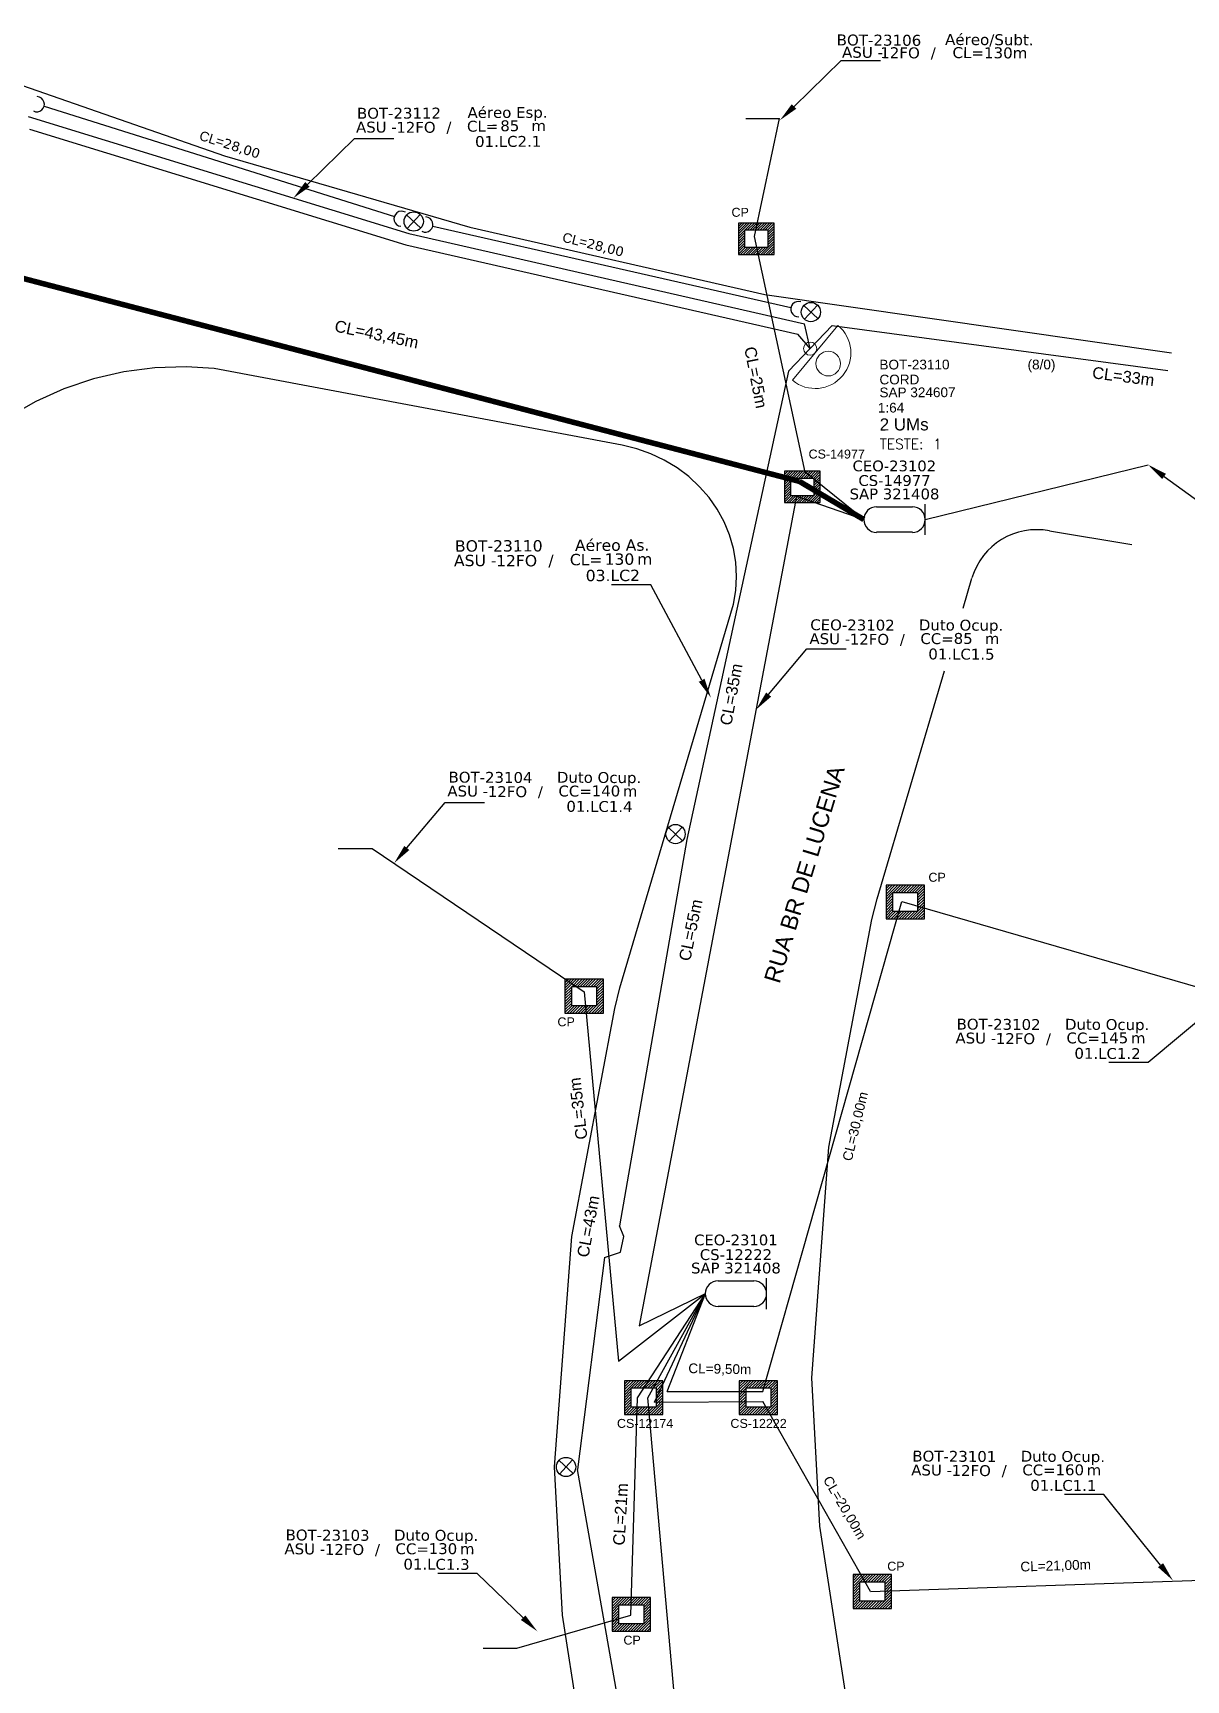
# Model space of a CAD drawing. Extents: x -89 to 1462, y 705 to 1544.
# Drawn here: x 493.4 to 635.9, y 952.3 to 1155.7 of the extents above; entities that cross this region are included whole.
import ezdxf
from ezdxf import colors
from ezdxf.entities.mleader import LeaderData, LeaderLine
from ezdxf.enums import TextEntityAlignment as Align
from ezdxf.math import Vec2, Vec3

# ---------------------------------------------------------------- set-up
doc = ezdxf.new("R2010")
doc.units = 0
for name, color, linetype in [('0 @ 1', 7, 'Continuous'), ('10.1-Caixas Subterrâneas', 5, 'Continuous'), ('20.4-CEOS', 1, 'Continuous'), ('20.5-CEO', 1, 'Continuous'), ('CAP a instalar', 1, 'Continuous'), ('label_cabos', 7, 'Continuous'), ('Legenda', 1, 'Continuous'), ('locais', 7, 'Continuous'), ('QUADRA', 7, 'Continuous')]:
    doc.layers.add(name, color=color, linetype=linetype)
for name, color, linetype, lineweight in [("20.0-LEGENDA DOS CDO'S", 1, 'Continuous', 0), ('20.2-CDO_POSTE', 1, 'Continuous', 5), ('20.6-CORDOALHA_SUPORTE', 7, 'Continuous', 25), ('Segmento Logradouro Texto', 7, 'Continuous', 0)]:
    doc.layers.add(name, color=color, linetype=linetype, lineweight=lineweight)
doc.layers.add('EXTRA', color=50, linetype='Continuous', plot=False)
doc.styles.add('ARIAL', font='arial.ttf')
doc.styles.add('DIGICADE', font='')
doc.styles.add('FTTH', font='arial.ttf')
doc.styles.add('ROMANS', font='romans')
doc.styles.add('siredit', font='verdana.ttf')
doc.styles.get("Standard").update_dxf_attribs({"font": 'arial.ttf'})
doc.styles.get('DIGICADE').set_extended_font_data('Arial')
doc.linetypes.add('FENCELINE1', pattern='A,0.25,-0.1,[133,ltypeshp.shx,S=0.1,R=0,X=-0.1,Y=0],-0.1,1', length=1.45)

# ---------------------------------------------------------------- blocks, each defined once
blk = doc.blocks.new('*X72')
at = {"color": 0, "linetype": 'Continuous'}
for p, q in [((-1.25, 0.34099), (-0.49099, 1.1)), ((-1.25, 0.517767), (-0.667767, 1.1)), ((-1.25, 0.694544), (-0.844544, 1.1)), ((-1.25, 0.87132), (-1.02132, 1.1)), ((-1.25, 1.048097), (-1.198097, 1.1)), ((-0.789214, 0.625), (-0.314214, 1.1)), ((-0.612437, 0.625), (-0.137437, 1.1)), ((-0.43566, 0.625), (0.03934, 1.1)), ((-0.258883, 0.625), (0.216117, 1.1)), ((-0.082107, 0.625), (0.392893, 1.1)), ((0.09467, 0.625), (0.56967, 1.1)), ((0.271447, 0.625), (0.746447, 1.1)), ((0.448223, 0.625), (0.923223, 1.1)), ((0.625, 0.625), (1.1, 1.1)), ((0.801777, 0.625), (1.25, 1.073223)), ((-1.25, 0.164214), (-0.8035, 0.610714)), ((-1.25, -0.012563), (-0.8035, 0.433937)), ((-1.25, -0.18934), (-0.8035, 0.25716)), ((-1.25, -0.366117), (-0.8035, 0.080383)), ((0.8035, 0.449947), (1.25, 0.896447)), ((0.8035, 0.27317), (1.25, 0.71967)), ((0.8035, 0.096393), (1.25, 0.542893)), ((0.8035, -0.080383), (1.25, 0.366117)), ((0.8035, -0.25716), (1.25, 0.18934)), ((0.8035, -0.433937), (1.25, 0.012563)), ((-1.25, -0.542893), (-0.8035, -0.096393)), ((-1.25, -0.71967), (-0.8035, -0.27317)), ((-1.25, -0.896447), (-0.8035, -0.449947)), ((-1.25, -1.073223), (-0.801777, -0.625)), ((-1.1, -1.1), (-0.625, -0.625)), ((-0.923223, -1.1), (-0.448223, -0.625)), ((-0.746447, -1.1), (-0.271447, -0.625)), ((-0.56967, -1.1), (-0.09467, -0.625)), ((-0.392893, -1.1), (0.082107, -0.625)), ((-0.216117, -1.1), (0.258883, -0.625)), ((-0.03934, -1.1), (0.43566, -0.625)), ((0.137437, -1.1), (0.612437, -0.625)), ((0.314214, -1.1), (0.789214, -0.625)), ((0.49099, -1.1), (1.25, -0.34099)), ((0.667767, -1.1), (1.25, -0.517767)), ((0.8035, -0.610714), (1.25, -0.164214)), ((0.844544, -1.1), (1.25, -0.694544)), ((1.02132, -1.1), (1.25, -0.87132)), ((1.198097, -1.1), (1.25, -1.048097))]:
    blk.add_line(p, q, dxfattribs=at)
blk = doc.blocks.new('MANHOLE_MQ')
at = {"color": 0, "linetype": 'Continuous'}
for p, q in [((0.00000623, 0.00000569), (-0.00000627, 0.00000569)), ((-0.00000627, 0.00000569), (-0.00000627, -0.00000531)), ((0.00000623, -0.00000531), (0.00000623, 0.00000569)), ((-0.00000404, 0.00000331), (0.00000399, 0.00000331)), ((-0.00000404, -0.00000294), (-0.00000404, 0.00000331)), ((0.00000399, 0.00000331), (0.00000399, -0.00000294)), ((-0.00000627, -0.00000531), (0.00000623, -0.00000531)), ((0.00000399, -0.00000294), (-0.00000404, -0.00000294)), ((0.00000399, -0.00000294), (0.00000399, -0.00000294))]:
    blk.add_line(p, q, dxfattribs=at)
at = {"color": 0, "linetype": 'Continuous', "xscale": 5e-06, "yscale": 5e-06, "zscale": 1e-05}
blk.add_blockref('*X72', (-0.00000002, 0.00000019), dxfattribs=at)
blk = doc.blocks.new('*U101')
at = {"color": 0}
blk.add_line((2.145, -0.582), (-2.104, -0.684), dxfattribs=at)
for centre, radius in [((-0.004, 0.376), 0.733), ((0.03, -1.026), 0.393)]:
    blk.add_circle(centre, radius, dxfattribs=at)
blk.add_arc((0.02, -0.633), 2.125, 1.37817, 181.37817, dxfattribs=at)
blk = doc.blocks.new('Inst CDOE-8 CAIXA DIST OPT CDOE 48F_8D C_SPL OPTAP')
at = {"layer": "20.0-LEGENDA DOS CDO'S", "color": 0}
for tag, p, style, flags in [('ID_ATIVIDADE', (0.12, 6.47), 'ARIAL', 3), ('FATOR', (7.92, 6.47), 'ARIAL', 1), ('QTDE', (0.23, -0.97), 'DIGICADE', 3)]:
    blk.add_attdef(tag, p, '', height=0.8, rotation=0.118, dxfattribs=dict(at, style=style, flags=flags))
at = {"layer": "20.0-LEGENDA DOS CDO'S", "color": 0, "style": 'ARIAL'}
for tag, p, height in [('FID', (0.12, 5.25), 0.8), ('CORDOALHA', (0.12, 4.02), 0.8), ('SAP', (0.12, 2.96), 0.8), ('1:XX', (-0.01, 1.7), 0.8), ('UMS', (0.14, 0.22), 1)]:
    blk.add_attdef(tag, p, '', height=height, rotation=0.118, dxfattribs=at)
blk.add_attdef('FIBRAS_UTILIZADAS', text='', height=0.8, rotation=0.118, dxfattribs=at).set_placement((13.48, 5.26), align=Align.CENTER)
blk = doc.blocks.new('Teste  FTTH')
at = {"color": 0, "lineweight": 0, "style": 'ROMANS'}
for tag, p in [('TESTE', (-2.302, -0.29)), ('QTDE', (0.212, -0.29))]:
    blk.add_attdef(tag, p, '', height=0.48, dxfattribs=at)
for tag, p, flags in [('FID', (-2.227, -1.253), 1), ('FATOR', (-2.227, -2.028), 3), ('ID_ATIVIDADE', (-2.227, -2.716), 3)]:
    blk.add_attdef(tag, p, '', height=0.48, dxfattribs=dict(at, flags=flags))
blk = doc.blocks.new('Inst CORD BENZINAL 4.55MM 3F (sem recursos)')
at = {"layer": '20.6-CORDOALHA_SUPORTE', "color": 0, "lineweight": 0, "style": 'ROMANS'}
blk.add_attdef('LANCE', text='', height=1, dxfattribs=at).set_placement((-0.54, -2.21), align=Align.RIGHT)
at = {"layer": '20.6-CORDOALHA_SUPORTE', "color": 0, "style": 'siredit'}
blk.add_attdef('QTDE', (-0.54, -2.21), '', height=1, rotation=359.69, dxfattribs=at)
at = {"layer": '20.6-CORDOALHA_SUPORTE', "color": 0, "lineweight": 0, "style": 'ROMANS'}
for tag, p, flags in [('FATOR', (-5.2, -4.44), 3), ('ID_ATIVIDADE', (-5.2, -6.67), 3), ('FID', (-5.2, -8.9), 1)]:
    blk.add_attdef(tag, p, '', height=1, dxfattribs=dict(at, flags=flags))
blk = doc.blocks.new('Inst CB DT OCUP CFOA-SM-ASU-120-S-12')
at = {"layer": 'label_cabos', "color": 0, "style": 'siredit'}
for tag, flags, p in [('ID_ATIVIDADE', 3, (1.31, 2.67)), ('FATOR', 1, (11.56, 2.55))]:
    blk.add_attdef(tag, text='', height=1, rotation=359.69, dxfattribs=dict(at, flags=flags)).set_placement(p, align=Align.MIDDLE_CENTER)
for tag, p in [('DESTINO_CABO', (3.13, 1.26)), ('TIPO_CABO', (13.11, 1.24)), ('TIPO_CABO', (1.26, 0)), ('CABO', (4.69, -0.05)), ('/', (7.71, -0.05)), ('LANCE', (10.91, 0)), ('UND', (15.96, 0)), ('FID', (13.15, -1.41))]:
    blk.add_attdef(tag, text='', height=1, rotation=359.69, dxfattribs=at).set_placement(p, align=Align.MIDDLE_CENTER)
blk.add_attdef('QTDE', (12.43, -0.47), '', height=1, rotation=359.69, dxfattribs=at)
blk = doc.blocks.new('LEGENDA DOS CABOS')
at = {"layer": 'EXTRA', "color": 0, "style": 'siredit'}
for tag, p in [('ID', (4.6, 0.97)), ('XX', (9.03, 0.97))]:
    blk.add_attdef(tag, text='', height=0.48, rotation=359.69, dxfattribs=at).set_placement(p, align=Align.MIDDLE_CENTER)
at = {"layer": 'Legenda', "color": 0, "style": 'siredit'}
for tag, p in [('TIPO_CABO', (1.31, 0)), ('CABO', (4.69, -0.05)), ('/', (6.81, -0.05)), ('METROS', (10.03, -0.05))]:
    blk.add_attdef(tag, text='', height=0.8, rotation=359.69, dxfattribs=at).set_placement(p, align=Align.MIDDLE_CENTER)
blk = doc.blocks.new('Inst CB ESP CFOA-SM-ASU-120-S-12')
at = {"layer": 'label_cabos', "color": 0, "style": 'siredit'}
for tag, flags, p in [('ID_ATIVIDADE', 3, (1.31, 2.67)), ('FATOR', 1, (11.56, 2.55))]:
    blk.add_attdef(tag, text='', height=1, rotation=359.69, dxfattribs=dict(at, flags=flags)).set_placement(p, align=Align.MIDDLE_CENTER)
for tag, p in [('DESTINO_CABO', (3.13, 1.26)), ('TIPO_CABO', (13.11, 1.24)), ('TIPO_CABO', (1.26, 0)), ('CABO', (4.69, -0.05)), ('/', (7.71, -0.05)), ('LANCE', (10.81, 0)), ('UND', (15.96, 0)), ('FID', (13.15, -1.41))]:
    blk.add_attdef(tag, text='', height=1, rotation=359.69, dxfattribs=at).set_placement(p, align=Align.MIDDLE_CENTER)
blk.add_attdef('QTDE', (12.43, -0.47), '', height=1, rotation=359.69, dxfattribs=at)
blk = doc.blocks.new('Inst CB AS CFOA-SM-ASU-120-S-12')
at = {"layer": 'label_cabos', "color": 0, "style": 'siredit'}
for tag, flags, p in [('ID_ATIVIDADE', 3, (1.31, 2.67)), ('FATOR', 1, (11.56, 2.55))]:
    blk.add_attdef(tag, text='', height=1, rotation=359.69, dxfattribs=dict(at, flags=flags)).set_placement(p, align=Align.MIDDLE_CENTER)
for tag, p in [('DESTINO_CABO', (3.13, 1.26)), ('TIPO_CABO', (13.11, 1.24)), ('TIPO_CABO', (1.26, 0)), ('CABO', (4.69, -0.05)), ('/', (7.71, -0.05)), ('LANCE', (10.81, 0)), ('UND', (15.96, 0)), ('FID', (13.15, -1.41))]:
    blk.add_attdef(tag, text='', height=1, rotation=359.69, dxfattribs=at).set_placement(p, align=Align.MIDDLE_CENTER)
blk.add_attdef('QTDE', (12.43, -0.47), '', height=1, rotation=359.69, dxfattribs=at)

msp = doc.modelspace()

# ---------------------------------------------------------------- linework, layer by layer
at = {"layer": '20.5-CEO', "color": 5}
for p, q in [((597.64, 1097.21), (602.06, 1097.21)), ((602.06, 1094.06), (597.64, 1094.06))]:
    msp.add_line(p, q, dxfattribs=at)
at = {"layer": '20.5-CEO', "color": 7}
for p, q in [((578.05, 1001.59), (582.47, 1001.59)), ((582.47, 998.44), (578.05, 998.44))]:
    msp.add_line(p, q, dxfattribs=at)
at = {"layer": '20.5-CEO', "color": 5}
msp.add_lwpolyline([(603.64, 1093.73), (603.64, 1097.53)], dxfattribs=at)
at = {"layer": '20.5-CEO', "color": 7}
msp.add_lwpolyline([(584.05, 998.11), (584.05, 1001.91)], dxfattribs=at)
at = {"layer": '20.5-CEO', "color": 5}
for centre, start, end in [((597.64, 1095.63), 90, 270), ((602.06, 1095.63), 270, 90)]:
    msp.add_arc(centre, 1.58, start, end, dxfattribs=at)
at = {"layer": '20.5-CEO', "color": 7}
for centre, start, end in [((578.05, 1000.01), 90, 270), ((582.47, 1000.01), 270, 90)]:
    msp.add_arc(centre, 1.58, start, end, dxfattribs=at)
at = {"layer": '20.6-CORDOALHA_SUPORTE'}
for points in [[(493.46, 1146.1, 1.231752), (493.94, 1147.87)], [(539.42, 1133.6, 1.231752), (538.84, 1131.86)], [(541.46, 1131.24, 1.231752), (541.95, 1133.01)], [(588.28, 1122.51, 1.231752), (588.03, 1120.69)]]:
    msp.add_lwpolyline(points, format="xyb", dxfattribs=at)
for points in [[(494.8, 1146.69), (538.06, 1133.08)], [(542.81, 1131.87), (587.05, 1121.83)]]:
    msp.add_lwpolyline(points, dxfattribs=at)
at = {"layer": 'CAP a instalar', "color": 7, "ltscale": 5}
for points in [[(492.81, 1145.4), (539.84, 1130.95), (588.74, 1119.8)], [(492.98, 1143.84), (539.47, 1129.56), (587.9, 1118.52)], [(581.5, 1145.16), (585.66, 1145.17)], [(582.54, 1130.58), (585.66, 1145.17)], [(588.81, 1101.5), (582.54, 1130.58)], [(589.43, 1116.74), (588.74, 1119.8)], [(589.43, 1116.74), (592.15, 1119.6), (633.61, 1114.06)], [(589.43, 1116.74), (587.9, 1118.52)], [(589.43, 1116.74), (586.77, 1113.96)], [(586.77, 1113.96), (574.2, 1056.13)], [(596.06, 1095.63), (588.81, 1101.5)], [(603.64, 1095.63), (631.19, 1102.39)], [(587.73, 1098.5), (568.31, 996.03)], [(587.73, 1098.5), (596.06, 1095.63)], [(574.2, 1056.13), (565.89, 1008.4)], [(531.13, 1055), (535.3, 1055)], [(535.3, 1055), (561.52, 1037.31)], [(583.57, 987.93), (600.77, 1048.44), (666.34, 1029.47)], [(561.52, 1037.31), (565.74, 991.67)], [(564.04, 1004.46), (566.01, 1005.14), (566.43, 1007.09), (566.43, 1007.09), (565.89, 1008.4), (565.89, 1008.4), (565.89, 1008.4)], [(564.04, 1004.46), (560.7, 978.27)], [(565.74, 991.67), (576.48, 1000.01)], [(568.09, 987.16), (576.48, 1000.01)], [(568.31, 996.03), (576.48, 1000.01)], [(569.39, 987.15), (576.48, 1000.01)], [(570.18, 986.61), (576.48, 1000.01)], [(571.75, 987.93), (576.48, 1000.01)], [(567.29, 960.31), (568.09, 987.16)], [(617.03, 830.68), (589.67, 901.27), (573.23, 943.71), (569.39, 987.15)], [(571.75, 987.93), (583.57, 987.93)], [(570.18, 986.61), (583.57, 986.68)], [(596.88, 963.21), (583.57, 986.68)], [(572.25, 912.59), (560.7, 978.27)], [(596.88, 963.21), (637.76, 964.62)], [(553.2, 956.23), (567.29, 960.31)], [(549.04, 956.23), (553.2, 956.23)]]:
    msp.add_lwpolyline(points, dxfattribs=at)
at = {"layer": 'CAP a instalar', "linetype": 'FENCELINE1', "ltscale": 7, "const_width": 0.687}
msp.add_lwpolyline([(483.96, 1127.57), (588.09, 1100.35)], dxfattribs=at)
at = {"layer": 'CAP a instalar', "ltscale": 5, "const_width": 0.687}
msp.add_lwpolyline([(596.06, 1095.63), (588.09, 1100.35)], dxfattribs=at)
at = {"layer": 'locais', "color": 1}
for p, q in [((541.26, 1133.33), (539.63, 1131.58)), ((539.57, 1133.27), (541.32, 1131.64)), ((588.65, 1122.08), (590.39, 1120.45)), ((590.34, 1122.13), (588.71, 1120.39)), ((571.93, 1057.59), (573.67, 1055.96)), ((573.62, 1057.65), (571.99, 1055.91)), ((558.4, 979.42), (560.14, 977.79)), ((560.08, 979.48), (558.45, 977.73))]:
    msp.add_line(p, q, dxfattribs=at)
for centre in [(540.45, 1132.45), (589.52, 1121.26), (572.8, 1056.78), (559.27, 978.6)]:
    msp.add_circle(centre, 1.19, dxfattribs=at)
at = {"layer": 'QUADRA', "color": 4}
for p, q in [((489.22, 1150.22), (517.09, 1140.55)), ((517.09, 1140.55), (547.38, 1131.74)), ((547.38, 1131.74), (583.84, 1123.44)), ((583.84, 1123.44), (634.06, 1116.24)), ((500.88, 1113.01), (497.24, 1111.77)), ((504.65, 1113.86), (500.88, 1113.01)), ((508.48, 1114.37), (504.65, 1113.86)), ((512.35, 1114.48), (508.48, 1114.37)), ((515.81, 1114.28), (512.35, 1114.48)), ((566.2, 1104.83), (515.81, 1114.28)), ((497.24, 1111.77), (493.75, 1110.2)), ((493.75, 1110.2), (490.45, 1108.31)), ((568.01, 1104.37), (566.2, 1104.83)), ((569.75, 1103.75), (568.01, 1104.37)), ((571.41, 1102.97), (569.75, 1103.75)), ((572.99, 1102.02), (571.41, 1102.97)), ((574.44, 1100.93), (572.99, 1102.02)), ((575.75, 1099.69), (574.44, 1100.93)), ((576.94, 1098.34), (575.75, 1099.69)), ((577.95, 1096.9), (576.94, 1098.34)), ((578.79, 1095.35), (577.95, 1096.9)), ((579.46, 1093.73), (578.79, 1095.35)), ((579.94, 1092.06), (579.46, 1093.73)), ((618.99, 1094.23), (629.15, 1092.55)), ((580.24, 1090.36), (579.94, 1092.06)), ((580.23, 1086.88), (580.33, 1088.61)), ((580.33, 1088.61), (580.24, 1090.36)), ((579.94, 1085.18), (580.23, 1086.88)), ((608.32, 1084.67), (609.42, 1088.41)), ((565.92, 1037.79), (579.94, 1085.18)), ((597.71, 1048.79), (606.04, 1076.96)), ((597.06, 1046.23), (597.71, 1048.79)), ((591.75, 1018.1), (597.06, 1046.23)), ((565.28, 1035.23), (565.92, 1037.79)), ((559.97, 1007.09), (565.28, 1035.23)), ((589.65, 989.6), (591.75, 1018.1)), ((557.86, 978.6), (559.97, 1007.09)), ((590.61, 971.3), (589.65, 989.6)), ((558.82, 960.29), (557.86, 978.6)), ((594.17, 948.33), (590.61, 971.3)), ((562.39, 937.33), (558.82, 960.29))]:
    msp.add_line(p, q, dxfattribs=at)
msp.add_lwpolyline([(435.44, 1080.93), (442.49, 1122.12), (443.46, 1125.83), (444.84, 1129.41), (448.76, 1136.1), (454.11, 1141.89), (460.65, 1146.51), (468.08, 1149.78), (476.05, 1151.47), (482.7, 1151.49), (485.99, 1151.01), (489.22, 1150.22), (517.09, 1140.55), (547.38, 1131.74), (583.84, 1123.44), (634.06, 1116.24)], dxfattribs=at)
msp.add_arc((617.41, 1086.05), 8.33, 79.0596, 163.5237, dxfattribs=at)

# ---------------------------------------------------------------- block references
at = {"layer": '10.1-Caixas Subterrâneas', "color": 30}
for p, xscale, yscale, zscale, rotation in [((582.77, 1130.38), 351590.4827100346, 351590.4827100346, 351590.4827100346, 180.0000000000622), ((588.46, 1099.73), 351590.4827100346, 351590.4827100346, 351590.4827100346, 180.000000000062), ((601.17, 1048.46), 380332.8611505714, 380332.8611505714, 380332.8611505714, 180.0000000000622), ((561.5, 1036.84), 380332.8611505714, 380332.8611505714, 380332.8611505714, 180.0000000000622), ((568.85, 987.24), 380332.8611505714, 380332.8611505714, 380332.8611505714, 180.0000000000622), ((583.03, 987.24), 380332.8611505714, 380332.8611505714, 380332.8611505714, 180.0000000000622), ((597.1, 963.28), 380332.8611505714, 380332.8611505714, 380332.8611505714, 180.0000000000621), ((567.33, 960.47), 380332.8611505714, 380332.8611505714, 380332.8611505714, 180.0000000000621)]:
    msp.add_blockref('MANHOLE_MQ', p, dxfattribs=dict(at, xscale=xscale, yscale=yscale, zscale=zscale, rotation=rotation))
at = {"layer": "20.0-LEGENDA DOS CDO'S", "color": 7, "lineweight": 0, "xscale": 1.498649755499567, "yscale": 1.498649755499567, "zscale": 1.498649755499567}
msp.add_blockref('Inst CDOE-8 CAIXA DIST OPT CDOE 48F_8D C_SPL OPTAP', (597.81, 1106.3), dxfattribs=at).add_auto_attribs({'FID': 'BOT-23110', 'CORDOALHA': 'CORD', 'SAP': 'SAP 324607', '1:XX': '1:64', 'UMS': '2 UMs', 'FIBRAS_UTILIZADAS': '(8/0)'})
at = {"layer": "20.0-LEGENDA DOS CDO'S", "color": 7, "lineweight": 0, "xscale": 2.623386397001993, "yscale": 2.623386397001992, "zscale": 2.623386397001992, "rotation": 3.12679767405859e-05}
msp.add_blockref('Teste  FTTH', (604.07, 1105.09), dxfattribs=at).add_auto_attribs({'TESTE': 'TESTE:', 'QTDE': '1'})
at = {"layer": '20.2-CDO_POSTE', "color": 7, "xscale": -2.072470324889145, "yscale": 2.072470324889145, "zscale": 2.072470324889145, "rotation": 231.7936234479224}
msp.add_blockref('*U101', (591.06, 1115.38), dxfattribs=at)
at = {"layer": '20.6-CORDOALHA_SUPORTE', "color": 0, "lineweight": 0}
ref = msp.add_blockref('Inst CORD BENZINAL 4.55MM 3F (sem recursos)', (514.73, 1144.98), dxfattribs=dict(at, xscale=1.187356027808511, yscale=1.187356027808511, zscale=1.187356027808511, rotation=342.5029395004917))
ref.add_attrib('QTDE', '28,00', (516.8, 1141.63), dxfattribs={"color": 0, "height": 1.187, "rotation": 342.1929, "style": 'siredit'})
ref.add_attrib('LANCE', 'CL=', dxfattribs={"color": 0, "lineweight": 0, "height": 1.187, "rotation": 342.5029, "style": 'ARIAL'}).set_placement((516.8, 1141.63), align=Align.RIGHT)
at = {"layer": 'label_cabos', "color": 0, "lineweight": 0}
ref = msp.add_blockref('LEGENDA DOS CABOS', (592.18, 1152.64), dxfattribs=dict(at, xscale=1.35498961009677, yscale=1.35498961009677, zscale=1.35498961009677))
ref.add_attrib('ID', 'BOT-23106', dxfattribs={"color": 0, "height": 1.355, "rotation": 359.69, "style": 'siredit'}).set_placement((597.93, 1154.85), align=Align.MIDDLE_CENTER)
ref.add_attrib('CABO', '12FO', dxfattribs={"color": 0, "height": 1.355, "rotation": 359.69, "style": 'siredit'}).set_placement((600.53, 1153.29), align=Align.MIDDLE_CENTER)
ref.add_attrib('METROS', 'CL=130m', dxfattribs={"color": 0, "height": 1.355, "rotation": 359.69, "style": 'siredit'}).set_placement((611.64, 1153.29), align=Align.MIDDLE_CENTER)
ref.add_attrib('XX', 'Aéreo/Subt.', dxfattribs={"color": 0, "height": 1.355, "rotation": 359.69, "style": 'siredit'}).set_placement((611.57, 1154.91), align=Align.MIDDLE_CENTER)
ref.add_attrib('/', '/', dxfattribs={"color": 0, "height": 1.35, "rotation": 359.69, "style": 'siredit'}).set_placement((604.64, 1153.29), align=Align.MIDDLE_CENTER)
ref.add_attrib('TIPO_CABO', 'ASU -', dxfattribs={"color": 0, "height": 1.355, "rotation": 359.69, "style": 'siredit'}).set_placement((595.9, 1153.35), align=Align.MIDDLE_CENTER)
at = {"layer": 'label_cabos'}
ref = msp.add_blockref('Inst CB ESP CFOA-SM-ASU-120-S-12', (534.43, 1144.1), dxfattribs=dict(at, xscale=1.344317315532111, yscale=1.344317315532112, zscale=1.344317315532112, rotation=0.4634636605451))
ref.add_attrib('DESTINO_CABO', 'BOT-23112', dxfattribs={"color": 0, "height": 1.344, "rotation": 0.1535, "style": 'siredit'}).set_placement((538.63, 1145.83), align=Align.MIDDLE_CENTER)
ref.add_attrib('TIPO_CABO', 'Aéreo Esp.', dxfattribs={"color": 0, "height": 1.344, "rotation": 0.1535, "style": 'siredit'}).set_placement((552.04, 1145.92), align=Align.MIDDLE_CENTER)
ref.add_attrib('CABO', '12FO', dxfattribs={"color": 0, "height": 1.344, "rotation": 0.1535, "style": 'siredit'}).set_placement((540.73, 1144.08), align=Align.MIDDLE_CENTER)
ref.add_attrib('/', '/', dxfattribs={"color": 0, "height": 1.34, "rotation": 0.1535, "style": 'siredit'}).set_placement((544.8, 1144.11), align=Align.MIDDLE_CENTER)
ref.add_attrib('TIPO_CABO', 'ASU - ', dxfattribs={"color": 0, "height": 1.344, "rotation": 0.1535, "style": 'siredit'}).set_placement((536.13, 1144.11), align=Align.MIDDLE_CENTER)
ref.add_attrib('FID', '01.LC2.1', dxfattribs={"color": 0, "height": 1.344, "rotation": 0.1535, "style": 'siredit'}).set_placement((552.12, 1142.34), align=Align.MIDDLE_CENTER)
ref.add_attrib('LANCE', 'CL=', dxfattribs={"color": 0, "height": 1.344, "rotation": 0.1535, "style": 'siredit'}).set_placement((548.96, 1144.22), align=Align.MIDDLE_CENTER)
ref.add_attrib('QTDE', '85', (551.15, 1143.6), dxfattribs={"color": 0, "height": 1.344, "rotation": 0.1535, "style": 'siredit'})
ref.add_attrib('UND', 'm', dxfattribs={"color": 0, "height": 1.34, "rotation": 0.1535, "style": 'siredit'}).set_placement((555.89, 1144.28), align=Align.MIDDLE_CENTER)
ref = msp.add_blockref('Inst CB AS CFOA-SM-ASU-120-S-12', (546.58, 1090.57), dxfattribs=dict(at, xscale=1.403461320004199, yscale=1.403461320004199, zscale=1.403461320004199, rotation=0.4634636605451001))
ref.add_attrib('DESTINO_CABO', 'BOT-23110', dxfattribs={"color": 0, "height": 1.403, "rotation": 0.1535, "style": 'siredit'}).set_placement((550.96, 1092.38), align=Align.MIDDLE_CENTER)
ref.add_attrib('TIPO_CABO', 'Aéreo As.', dxfattribs={"color": 0, "height": 1.403, "rotation": 0.1535, "style": 'siredit'}).set_placement((564.97, 1092.47), align=Align.MIDDLE_CENTER)
ref.add_attrib('CABO', '12FO', dxfattribs={"color": 0, "height": 1.403, "rotation": 0.1535, "style": 'siredit'}).set_placement((553.16, 1090.55), align=Align.MIDDLE_CENTER)
ref.add_attrib('/', '/', dxfattribs={"color": 0, "height": 1.4, "rotation": 0.1535, "style": 'siredit'}).set_placement((557.41, 1090.58), align=Align.MIDDLE_CENTER)
ref.add_attrib('TIPO_CABO', 'ASU - ', dxfattribs={"color": 0, "height": 1.403, "rotation": 0.1535, "style": 'siredit'}).set_placement((548.36, 1090.58), align=Align.MIDDLE_CENTER)
ref.add_attrib('FID', '03.LC2', dxfattribs={"color": 0, "height": 1.403, "rotation": 0.1535, "style": 'siredit'}).set_placement((565.05, 1088.73), align=Align.MIDDLE_CENTER)
ref.add_attrib('LANCE', 'CL=', dxfattribs={"color": 0, "height": 1.403, "rotation": 0.1535, "style": 'siredit'}).set_placement((561.75, 1090.69), align=Align.MIDDLE_CENTER)
ref.add_attrib('QTDE', '130', (564.03, 1090.04), dxfattribs={"color": 0, "height": 1.403, "rotation": 0.1535, "style": 'siredit'})
ref.add_attrib('UND', 'm', dxfattribs={"color": 0, "height": 1.4, "rotation": 0.1535, "style": 'siredit'}).set_placement((568.99, 1090.75), align=Align.MIDDLE_CENTER)
at = {"layer": 'label_cabos', "color": 0, "lineweight": 0}
ref = msp.add_blockref('Inst CB DT OCUP CFOA-SM-ASU-120-S-12', (590.45, 1080.91), dxfattribs=dict(at, xscale=1.344317315532112, yscale=1.344317315532112, zscale=1.344317315532112))
ref.add_attrib('DESTINO_CABO', 'CEO-23102', dxfattribs={"color": 0, "height": 1.344, "rotation": 359.69, "style": 'siredit'}).set_placement((594.66, 1082.61), align=Align.MIDDLE_CENTER)
ref.add_attrib('CABO', '12FO', dxfattribs={"color": 0, "height": 1.344, "rotation": 359.69, "style": 'siredit'}).set_placement((596.75, 1080.84), align=Align.MIDDLE_CENTER)
ref.add_attrib('TIPO_CABO', 'Duto Ocup.', dxfattribs={"color": 0, "height": 1.344, "rotation": 359.69, "style": 'siredit'}).set_placement((608.07, 1082.59), align=Align.MIDDLE_CENTER)
ref.add_attrib('/', '/', dxfattribs={"color": 0, "height": 1.34, "rotation": 359.69, "style": 'siredit'}).set_placement((600.82, 1080.84), align=Align.MIDDLE_CENTER)
ref.add_attrib('TIPO_CABO', 'ASU - ', dxfattribs={"color": 0, "height": 1.344, "rotation": 359.69, "style": 'siredit'}).set_placement((592.15, 1080.91), align=Align.MIDDLE_CENTER)
ref.add_attrib('FID', '01.LC1.5', dxfattribs={"color": 0, "height": 1.344, "rotation": 359.69, "style": 'siredit'}).set_placement((608.12, 1079.01), align=Align.MIDDLE_CENTER)
ref.add_attrib('LANCE', 'CC=', dxfattribs={"color": 0, "height": 1.344, "rotation": 359.69, "style": 'siredit'}).set_placement((605.11, 1080.92), align=Align.MIDDLE_CENTER)
ref.add_attrib('QTDE', '85', (607.16, 1080.28), dxfattribs={"color": 0, "height": 1.344, "rotation": 359.69, "style": 'siredit'})
ref.add_attrib('UND', 'm', dxfattribs={"color": 0, "height": 1.34, "rotation": 359.69, "style": 'siredit'}).set_placement((611.91, 1080.92), align=Align.MIDDLE_CENTER)
ref = msp.add_blockref('Inst CB DT OCUP CFOA-SM-ASU-120-S-12', (545.73, 1062.09), dxfattribs=dict(at, xscale=1.344317315532112, yscale=1.344317315532112, zscale=1.344317315532112))
ref.add_attrib('DESTINO_CABO', 'BOT-23104', dxfattribs={"color": 0, "height": 1.344, "rotation": 359.69, "style": 'siredit'}).set_placement((549.94, 1063.79), align=Align.MIDDLE_CENTER)
ref.add_attrib('CABO', '12FO', dxfattribs={"color": 0, "height": 1.344, "rotation": 359.69, "style": 'siredit'}).set_placement((552.03, 1062.02), align=Align.MIDDLE_CENTER)
ref.add_attrib('TIPO_CABO', 'Duto Ocup.', dxfattribs={"color": 0, "height": 1.344, "rotation": 359.69, "style": 'siredit'}).set_placement((563.35, 1063.77), align=Align.MIDDLE_CENTER)
ref.add_attrib('/', '/', dxfattribs={"color": 0, "height": 1.34, "rotation": 359.69, "style": 'siredit'}).set_placement((556.1, 1062.02), align=Align.MIDDLE_CENTER)
ref.add_attrib('TIPO_CABO', 'ASU - ', dxfattribs={"color": 0, "height": 1.344, "rotation": 359.69, "style": 'siredit'}).set_placement((547.42, 1062.09), align=Align.MIDDLE_CENTER)
ref.add_attrib('FID', '01.LC1.4', dxfattribs={"color": 0, "height": 1.344, "rotation": 359.69, "style": 'siredit'}).set_placement((563.4, 1060.19), align=Align.MIDDLE_CENTER)
ref.add_attrib('LANCE', 'CC=', dxfattribs={"color": 0, "height": 1.344, "rotation": 359.69, "style": 'siredit'}).set_placement((560.39, 1062.09), align=Align.MIDDLE_CENTER)
ref.add_attrib('QTDE', '140', (562.44, 1061.45), dxfattribs={"color": 0, "height": 1.344, "rotation": 359.69, "style": 'siredit'})
ref.add_attrib('UND', 'm', dxfattribs={"color": 0, "height": 1.34, "rotation": 359.69, "style": 'siredit'}).set_placement((567.19, 1062.09), align=Align.MIDDLE_CENTER)
ref = msp.add_blockref('Inst CB DT OCUP CFOA-SM-ASU-120-S-12', (608.5, 1031.58), dxfattribs=dict(at, xscale=1.344317315532112, yscale=1.344317315532112, zscale=1.344317315532112))
ref.add_attrib('DESTINO_CABO', 'BOT-23102', dxfattribs={"color": 0, "height": 1.344, "rotation": 359.69, "style": 'siredit'}).set_placement((612.71, 1033.28), align=Align.MIDDLE_CENTER)
ref.add_attrib('CABO', '12FO', dxfattribs={"color": 0, "height": 1.344, "rotation": 359.69, "style": 'siredit'}).set_placement((614.79, 1031.51), align=Align.MIDDLE_CENTER)
ref.add_attrib('TIPO_CABO', 'Duto Ocup.', dxfattribs={"color": 0, "height": 1.344, "rotation": 359.69, "style": 'siredit'}).set_placement((626.12, 1033.26), align=Align.MIDDLE_CENTER)
ref.add_attrib('/', '/', dxfattribs={"color": 0, "height": 1.34, "rotation": 359.69, "style": 'siredit'}).set_placement((618.87, 1031.51), align=Align.MIDDLE_CENTER)
ref.add_attrib('TIPO_CABO', 'ASU - ', dxfattribs={"color": 0, "height": 1.344, "rotation": 359.69, "style": 'siredit'}).set_placement((610.19, 1031.58), align=Align.MIDDLE_CENTER)
ref.add_attrib('FID', '01.LC1.2', dxfattribs={"color": 0, "height": 1.344, "rotation": 359.69, "style": 'siredit'}).set_placement((626.17, 1029.68), align=Align.MIDDLE_CENTER)
ref.add_attrib('LANCE', 'CC=', dxfattribs={"color": 0, "height": 1.344, "rotation": 359.69, "style": 'siredit'}).set_placement((623.16, 1031.59), align=Align.MIDDLE_CENTER)
ref.add_attrib('QTDE', '145', (625.2, 1030.95), dxfattribs={"color": 0, "height": 1.344, "rotation": 359.69, "style": 'siredit'})
ref.add_attrib('UND', 'm', dxfattribs={"color": 0, "height": 1.34, "rotation": 359.69, "style": 'siredit'}).set_placement((629.96, 1031.59), align=Align.MIDDLE_CENTER)
ref = msp.add_blockref('Inst CB DT OCUP CFOA-SM-ASU-120-S-12', (603.03, 978.22), dxfattribs=dict(at, xscale=1.344317315532112, yscale=1.344317315532112, zscale=1.344317315532112))
ref.add_attrib('DESTINO_CABO', 'BOT-23101', dxfattribs={"color": 0, "height": 1.344, "rotation": 359.69, "style": 'siredit'}).set_placement((607.24, 979.92), align=Align.MIDDLE_CENTER)
ref.add_attrib('CABO', '12FO', dxfattribs={"color": 0, "height": 1.344, "rotation": 359.69, "style": 'siredit'}).set_placement((609.33, 978.16), align=Align.MIDDLE_CENTER)
ref.add_attrib('TIPO_CABO', 'Duto Ocup.', dxfattribs={"color": 0, "height": 1.344, "rotation": 359.69, "style": 'siredit'}).set_placement((620.65, 979.9), align=Align.MIDDLE_CENTER)
ref.add_attrib('/', '/', dxfattribs={"color": 0, "height": 1.34, "rotation": 359.69, "style": 'siredit'}).set_placement((613.4, 978.16), align=Align.MIDDLE_CENTER)
ref.add_attrib('TIPO_CABO', 'ASU - ', dxfattribs={"color": 0, "height": 1.344, "rotation": 359.69, "style": 'siredit'}).set_placement((604.73, 978.22), align=Align.MIDDLE_CENTER)
ref.add_attrib('FID', '01.LC1.1', dxfattribs={"color": 0, "height": 1.344, "rotation": 359.69, "style": 'siredit'}).set_placement((620.71, 976.32), align=Align.MIDDLE_CENTER)
ref.add_attrib('LANCE', 'CC=', dxfattribs={"color": 0, "height": 1.344, "rotation": 359.69, "style": 'siredit'}).set_placement((617.7, 978.23), align=Align.MIDDLE_CENTER)
ref.add_attrib('QTDE', '160', (619.74, 977.59), dxfattribs={"color": 0, "height": 1.344, "rotation": 359.69, "style": 'siredit'})
ref.add_attrib('UND', 'm', dxfattribs={"color": 0, "height": 1.34, "rotation": 359.69, "style": 'siredit'}).set_placement((624.49, 978.23), align=Align.MIDDLE_CENTER)
ref = msp.add_blockref('Inst CB DT OCUP CFOA-SM-ASU-120-S-12', (525.6, 968.48), dxfattribs=dict(at, xscale=1.344317315532112, yscale=1.344317315532112, zscale=1.344317315532112))
ref.add_attrib('DESTINO_CABO', 'BOT-23103', dxfattribs={"color": 0, "height": 1.344, "rotation": 359.69, "style": 'siredit'}).set_placement((529.81, 970.18), align=Align.MIDDLE_CENTER)
ref.add_attrib('CABO', '12FO', dxfattribs={"color": 0, "height": 1.344, "rotation": 359.69, "style": 'siredit'}).set_placement((531.9, 968.41), align=Align.MIDDLE_CENTER)
ref.add_attrib('TIPO_CABO', 'Duto Ocup.', dxfattribs={"color": 0, "height": 1.344, "rotation": 359.69, "style": 'siredit'}).set_placement((543.22, 970.16), align=Align.MIDDLE_CENTER)
ref.add_attrib('/', '/', dxfattribs={"color": 0, "height": 1.34, "rotation": 359.69, "style": 'siredit'}).set_placement((535.97, 968.41), align=Align.MIDDLE_CENTER)
ref.add_attrib('TIPO_CABO', 'ASU - ', dxfattribs={"color": 0, "height": 1.344, "rotation": 359.69, "style": 'siredit'}).set_placement((527.29, 968.48), align=Align.MIDDLE_CENTER)
ref.add_attrib('FID', '01.LC1.3', dxfattribs={"color": 0, "height": 1.344, "rotation": 359.69, "style": 'siredit'}).set_placement((543.27, 966.58), align=Align.MIDDLE_CENTER)
ref.add_attrib('LANCE', 'CC=', dxfattribs={"color": 0, "height": 1.344, "rotation": 359.69, "style": 'siredit'}).set_placement((540.26, 968.49), align=Align.MIDDLE_CENTER)
ref.add_attrib('QTDE', '130', (542.3, 967.85), dxfattribs={"color": 0, "height": 1.344, "rotation": 359.69, "style": 'siredit'})
ref.add_attrib('UND', 'm', dxfattribs={"color": 0, "height": 1.34, "rotation": 359.69, "style": 'siredit'}).set_placement((547.06, 968.49), align=Align.MIDDLE_CENTER)

# ---------------------------------------------------------------- texts
at = {"layer": '0 @ 1', "color": 3, "linetype": 'Continuous', "attachment_point": 1, "style": 'FTTH'}
for s, width, insert, char_height, rotation in [('\\pxt3;CL=43,45m', 13.9547, (530.87, 1120.3), 1.4493, 348.2893), ('\\pxt3;CL=25m', 13.9547, (582.7, 1117.11), 1.4493, 281.0165), ('\\pxt3;CL=55m', 13.9547, (573.18, 1041.29), 1.4493, 78.4482), ('\\pxt3;CL=35m', 13.9547, (560.49, 1018.96), 1.4493, 96.5981), ('\\pxt3;CL=30,00m', 11.5635, (593.39, 1016.58), 1.2009, 76.4981), ('\\pxt3;CL=9,50m', 11.5635, (574.39, 991.4), 1.2009, 358.9157), ('\\pxt3;CL=20,00m', 11.5635, (592.01, 977.65), 1.2009, 300.3958), ('\\pxt3;CL=21m', 13.9547, (565.06, 968.95), 1.4493, 86.8518), ('\\pxt3;CL=21,00m', 11.5635, (615.38, 966.88), 1.2009, 1.9002)]:
    msp.add_mtext_dynamic_manual_height_columns(s, width=width, gutter_width=0.00005, heights=[1.55], dxfattribs=dict(at, insert=insert, char_height=char_height, rotation=rotation))
at = {"layer": '0 @ 1', "color": 0, "linetype": 'Continuous', "char_height": 1.4493, "attachment_point": 1, "style": 'FTTH'}
for s, insert, rotation in [('\\pxt3;CL=33m', (624.39, 1114.53), 352.7445), ('\\pxt3;CL=35m', (578.26, 1070.37), 79.5858), ('\\pxt3;CL=43m', (560.6, 1004.66), 79.5858)]:
    msp.add_mtext_dynamic_manual_height_columns(s, width=13.9547, gutter_width=0.00005, heights=[1.55], dxfattribs=dict(at, insert=insert, rotation=rotation))
at = {"layer": '10.1-Caixas Subterrâneas', "color": 30, "style": 'ARIAL'}
for s, p in [('CP', (579.71, 1133.03)), ('CS-14977', (589.23, 1103.17)), ('CP', (604.04, 1050.89)), ('CP', (558.21, 1033.03)), ('CS-12174', (565.56, 983.43)), ('CS-12222', (579.58, 983.43)), ('CP', (598.95, 965.79)), ('CP', (566.36, 956.66))]:
    msp.add_text(s, height=1.106, dxfattribs=at).set_placement(p)
at = {"layer": '20.4-CEOS', "color": 5, "style": 'siredit'}
msp.add_text('CEO-23102', height=1.329, dxfattribs=at).set_placement((599.83, 1102.92), align=Align.TOP_CENTER)
at = {"layer": '20.4-CEOS', "color": 7, "style": 'siredit'}
msp.add_text('CEO-23101', height=1.329, dxfattribs=at).set_placement((580.25, 1007.31), align=Align.TOP_CENTER)
at = {"layer": '20.5-CEO', "color": 5, "style": 'siredit'}
for s, p in [('CS-14977', (599.85, 1101.12)), ('SAP 321408', (599.85, 1099.46))]:
    msp.add_text(s, height=1.335, dxfattribs=at).set_placement(p, align=Align.TOP_CENTER)
at = {"layer": '20.5-CEO', "color": 7, "style": 'siredit'}
for s, p in [('CS-12222', (580.26, 1005.5)), ('SAP 321408', (580.26, 1003.84))]:
    msp.add_text(s, height=1.335, dxfattribs=at).set_placement(p, align=Align.TOP_CENTER)
at = {"layer": '20.6-CORDOALHA_SUPORTE', "color": 0, "style": 'ARIAL'}
msp.add_text('CL=', height=1.187, rotation=346.1017, dxfattribs=at).set_placement((561.72, 1129.23), align=Align.RIGHT)
at = {"layer": '20.6-CORDOALHA_SUPORTE', "color": 0, "style": 'siredit'}
msp.add_text('28,00', height=1.187, rotation=345.7917, dxfattribs=at).set_placement((561.72, 1129.23))
at = {"layer": 'Segmento Logradouro Texto', "color": 5, "linetype": 'Continuous', "insert": (583.69, 1038.8), "char_height": 2.0382, "width": 28.4228, "attachment_point": 1, "rotation": 73.1365, "style": 'DIGICADE'}
msp.add_mtext('\\o\\l\\fArial|b0|i0|c0|p34;\\T1.0000000000;\\W1.0000000000;RUA BR DE LUCENA', dxfattribs=at)

# ---------------------------------------------------------------- leaders
at = {"layer": 'label_cabos', "color": 7, "lineweight": 0}
ml = msp.add_multileader_mtext('Standard', dxfattribs=at)
ml.set_content('', color=7)
ml.set_leader_properties()
ml.build(insert=Vec2(0, 0))
ml.multileader.update_dxf_attribs({"text_right_attachment_type": 6, "dogleg_length": 4.86, "arrow_head_size": 2.43})
ctx = ml.context
ctx.base_point, ctx.char_height, ctx.arrow_head_size, ctx.landing_gap_size, ctx.plane_origin = Vec3(597.86, 1125.23), 2.43, 2.43, 1.21, Vec3(-7891362.65, -131083788.62)
ctx.right_attachment = 6
notes = []
notes.append((ctx, [(0, (1, 1, 0), (593.25, 1152.34), (1, 0), 4.86, [(0, [(585.7, 1144.96)], 0, [])])]))
ctx.mtext.insert, ctx.mtext.rotation = Vec3(599.32, 1153.55), 6.283185
ml = msp.add_multileader_mtext('Standard', dxfattribs=at)
ml.set_content('', color=7)
ml.set_leader_properties()
ml.build(insert=Vec2(0, 0))
ml.multileader.update_dxf_attribs({"text_right_attachment_type": 6, "dogleg_length": 4.86, "arrow_head_size": 2.43})
ctx = ml.context
ctx.base_point, ctx.char_height, ctx.arrow_head_size, ctx.landing_gap_size, ctx.plane_origin = Vec3(537.73, 1115.6), 2.43, 2.43, 1.21, Vec3(-7891422.77, -131083798.25)
ctx.right_attachment = 6
notes.append((ctx, [(0, (1, 1, 0), (533.13, 1142.7), (1, 0), 4.86, [(0, [(525.58, 1135.33)], 0, [])])]))
ctx.mtext.insert, ctx.mtext.rotation = Vec3(539.2, 1143.92), 6.283185
ml = msp.add_multileader_mtext('Standard', dxfattribs=at)
ml.set_content('', color=7)
ml.set_leader_properties()
ml.build(insert=Vec2(0, 0))
ml.multileader.update_dxf_attribs({"text_right_attachment_type": 6, "dogleg_length": 4.86, "arrow_head_size": 2.43})
ctx = ml.context
ctx.base_point, ctx.char_height, ctx.arrow_head_size, ctx.landing_gap_size, ctx.plane_origin = Vec3(645.86, 1067.98), 2.43, 2.43, 1.21, Vec3(-7891314.64, -131083845.87)
ctx.right_attachment = 6
notes.append((ctx, [(0, (1, 1, 0), (641.26, 1095.09), (1, 0), 4.86, [(0, [(631.19, 1102.39)], 0, [])])]))
ctx.mtext.insert, ctx.mtext.rotation = Vec3(647.33, 1096.3), 6.283185
ml = msp.add_multileader_mtext('Standard', dxfattribs=at)
ml.set_content('', color=7)
ml.set_leader_properties()
ml.build(insert=Vec2(0, 0))
ml.multileader.update_dxf_attribs({"text_right_attachment_type": 6, "dogleg_length": 4.86, "arrow_head_size": 2.43})
ctx = ml.context
ctx.base_point, ctx.char_height, ctx.arrow_head_size, ctx.landing_gap_size, ctx.plane_origin, ctx.plane_x_axis, ctx.plane_y_axis = Vec3(569.27, 1106.75), 2.43, 2.43, 1.21, Vec3(7892525.63, 131086028.52), Vec3(-1, 0), Vec3(0, -1)
ctx.right_attachment = 6
notes.append((ctx, [(0, (1, 1, 0), (569.73, 1087.57), (-1, 0), 4.86, [(0, [(577.17, 1073.63)], 0, [])])]))
ctx.mtext.insert, ctx.mtext.text_direction, ctx.mtext.rotation = Vec3(563.66, 1086.35), Vec3(-1, 0), 3.141593
ml = msp.add_multileader_mtext('Standard', dxfattribs=at)
ml.set_content('', color=7)
ml.set_leader_properties()
ml.build(insert=Vec2(0, 0))
ml.multileader.update_dxf_attribs({"text_right_attachment_type": 6, "dogleg_length": 4.86, "arrow_head_size": 2.43})
ctx = ml.context
ctx.base_point, ctx.char_height, ctx.arrow_head_size, ctx.landing_gap_size, ctx.plane_origin = Vec3(593.63, 1052.55), 2.43, 2.43, 1.21, Vec3(-7891366.87, -131083861.3)
ctx.right_attachment = 6
notes.append((ctx, [(0, (1, 1, 0), (589.03, 1079.65), (1, 0), 4.86, [(0, [(582.74, 1072.15)], 0, [])])]))
ctx.mtext.insert, ctx.mtext.rotation = Vec3(595.1, 1080.86), 6.283185
ml = msp.add_multileader_mtext('Standard', dxfattribs=at)
ml.set_content('', color=7)
ml.set_leader_properties()
ml.build(insert=Vec2(0, 0))
ml.multileader.update_dxf_attribs({"text_right_attachment_type": 6, "dogleg_length": 4.86, "arrow_head_size": 2.43})
ctx = ml.context
ctx.base_point, ctx.char_height, ctx.arrow_head_size, ctx.landing_gap_size, ctx.plane_origin = Vec3(548.93, 1033.6), 2.43, 2.43, 1.21, Vec3(-7891411.57, -131083880.25)
ctx.right_attachment = 6
notes.append((ctx, [(0, (1, 1, 0), (544.33, 1060.7), (1, 0), 4.86, [(0, [(538.04, 1053.2)], 0, [])])]))
ctx.mtext.insert, ctx.mtext.rotation = Vec3(550.4, 1061.92), 6.283185
ml = msp.add_multileader_mtext('Standard', dxfattribs=at)
ml.set_content('', color=7)
ml.set_leader_properties()
ml.build(insert=Vec2(0, 0))
ml.multileader.update_dxf_attribs({"text_right_attachment_type": 6, "dogleg_length": 4.86, "arrow_head_size": 2.43})
ctx = ml.context
ctx.base_point, ctx.char_height, ctx.arrow_head_size, ctx.landing_gap_size, ctx.plane_origin, ctx.plane_x_axis, ctx.plane_y_axis = Vec3(630.73, 1054.53), 2.43, 2.43, 1.21, Vec3(7892587.08, 131085969.52), Vec3(-1, 0), Vec3(0, -1)
ctx.right_attachment = 6
notes.append((ctx, [(0, (1, 1, 0), (631.18, 1028.56), (-1, 0), 4.86, [(0, [(641.04, 1036.79)], 0, [])])]))
ctx.mtext.insert, ctx.mtext.text_direction, ctx.mtext.rotation = Vec3(625.11, 1027.35), Vec3(-1, 0), 3.141593
ml = msp.add_multileader_mtext('Standard', dxfattribs=at)
ml.set_content('', color=7)
ml.set_leader_properties()
ml.build(insert=Vec2(0, 0))
ml.multileader.update_dxf_attribs({"text_right_attachment_type": 6, "dogleg_length": 4.86, "arrow_head_size": 2.43})
ctx = ml.context
ctx.base_point, ctx.char_height, ctx.arrow_head_size, ctx.landing_gap_size, ctx.plane_origin, ctx.plane_x_axis, ctx.plane_y_axis = Vec3(625.26, 1001.17), 2.43, 2.43, 1.21, Vec3(7892581.62, 131085916.16), Vec3(-1, 0), Vec3(0, -1)
ctx.right_attachment = 6
notes.append((ctx, [(0, (1, 1, 0), (625.72, 975.2), (-1, 0), 4.86, [(0, [(634.24, 964.58)], 0, [])])]))
ctx.mtext.insert, ctx.mtext.text_direction, ctx.mtext.rotation = Vec3(619.65, 973.99), Vec3(-1, 0), 3.141593
ml = msp.add_multileader_mtext('Standard', dxfattribs=at)
ml.set_content('', color=7)
ml.set_leader_properties()
ml.build(insert=Vec2(0, 0))
ml.multileader.update_dxf_attribs({"text_right_attachment_type": 6, "dogleg_length": 4.86, "arrow_head_size": 2.43})
ctx = ml.context
ctx.base_point, ctx.char_height, ctx.arrow_head_size, ctx.landing_gap_size, ctx.plane_origin, ctx.plane_x_axis, ctx.plane_y_axis = Vec3(547.83, 991.43), 2.43, 2.43, 1.21, Vec3(7892504.18, 131085906.42), Vec3(-1, 0), Vec3(0, -1)
ctx.right_attachment = 6
notes.append((ctx, [(0, (1, 1, 0), (548.28, 965.46), (-1, 0), 4.86, [(0, [(555.72, 958.3)], 0, [])])]))
ctx.mtext.insert, ctx.mtext.text_direction, ctx.mtext.rotation = Vec3(542.21, 964.25), Vec3(-1, 0), 3.141593
for ctx, leaders in notes:
    for number, flags, end, landing, length, lines in leaders:
        leader = LeaderData()
        leader.index, (leader.has_last_leader_line, leader.has_dogleg_vector, leader.attachment_direction) = number, flags
        leader.last_leader_point, leader.dogleg_vector, leader.dogleg_length = Vec3(end), Vec3(landing), length
        for number, points, colour, breaks in lines:
            line = LeaderLine()
            line.index, line.vertices, line.color, line.breaks = number, Vec3.list(points), colors.encode_raw_color(colour), breaks
            leader.lines.append(line)
        ctx.leaders.append(leader)

doc.saveas('drawing.dxf')
